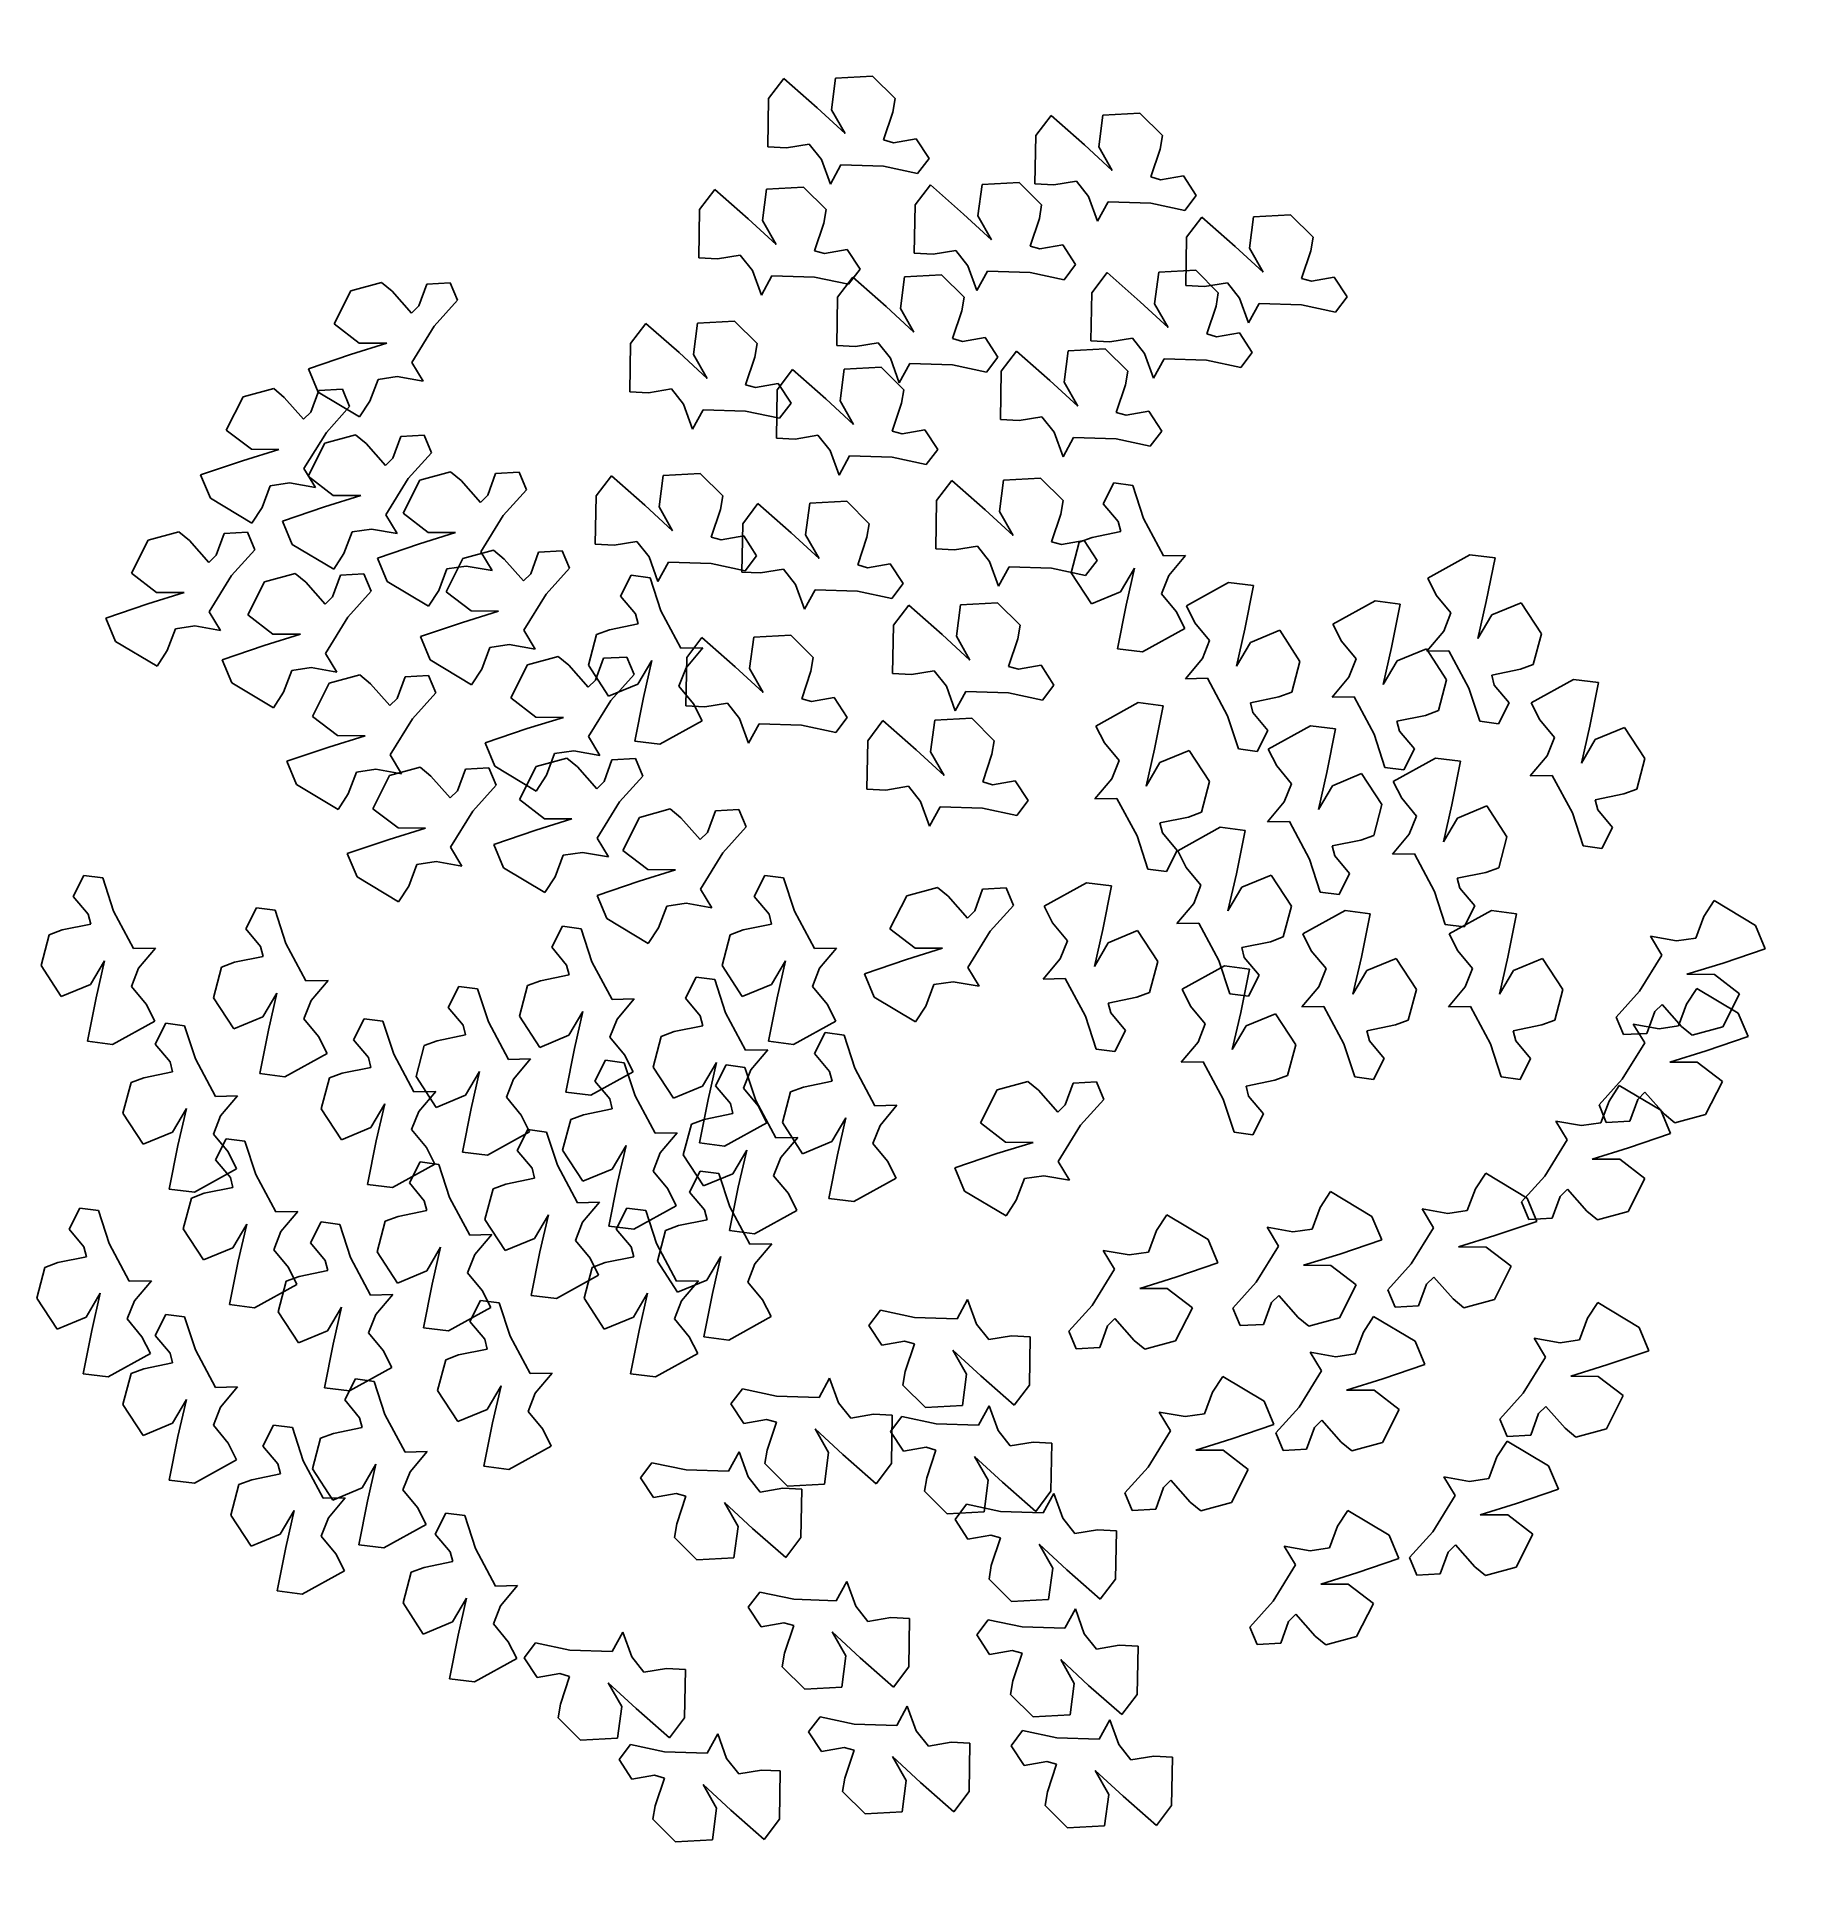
# Model space of a CAD drawing. Extents: x -1.56 to 1.95, y -2.38 to 1.31.
import ezdxf

# ---------------------------------------------------------------- set-up
doc = ezdxf.new("R2010")
doc.units = 0
doc.header["$MEASUREMENT"] = 0
doc.layers.get('0').update_dxf_attribs({"linetype": 'CONTINUOUS'})

# ---------------------------------------------------------------- blocks, each defined once
blk = doc.blocks.new('BRANCHS', base_point=(1.4853, 0.588))
for p, q in [((1.5146, 0.6522), (1.4864, 0.6366)), ((1.5313, 0.6501), (1.5146, 0.6522)), ((1.5255, 0.6211), (1.5313, 0.6501)), ((1.4864, 0.6366), (1.4921, 0.6254)), ((1.4921, 0.6254), (1.5019, 0.6135)), ((1.5199, 0.5964), (1.5255, 0.6211)), ((1.5487, 0.6203), (1.5292, 0.6122)), ((1.5622, 0.5996), (1.5487, 0.6203)), ((1.5019, 0.6135), (1.4971, 0.6014)), ((1.5292, 0.6122), (1.5199, 0.5964)), ((1.4971, 0.6014), (1.4858, 0.588)), ((1.5568, 0.5791), (1.5622, 0.5996)), ((1.4858, 0.588), (1.5005, 0.5883)), ((1.5005, 0.5883), (1.5139, 0.5633)), ((1.5482, 0.5759), (1.5568, 0.5791)), ((1.5291, 0.572), (1.5482, 0.5759)), ((1.5308, 0.5654), (1.5291, 0.572)), ((1.5139, 0.5633), (1.5211, 0.5412)), ((1.5407, 0.5536), (1.5308, 0.5654)), ((1.5336, 0.5396), (1.5407, 0.5536)), ((1.5211, 0.5412), (1.5336, 0.5396))]:
    blk.add_line(p, q)

msp = doc.modelspace()

# ---------------------------------------------------------------- block references
at = {"xscale": 3, "yscale": 3, "zscale": 3}
for p, rotation in [((0.0316, 1.0093), 59.99999999999999), ((0.5663, 0.9353), 59.99999999999999), ((-0.1065, 0.7875), 59.99999999999999), ((0.3248, 0.7968), 59.99999999999999), ((0.8681, 0.7321), 59.99999999999999), ((-0.7817, 0.6151), 120), ((0.1696, 0.6119), 59.99999999999999), ((0.6783, 0.6212), 59.99999999999999), ((-0.2445, 0.5196), 59.99999999999999), ((0.4972, 0.464), 59.99999999999999), ((0.0489, 0.4271), 59.99999999999999), ((-0.9975, 0.4026), 120), ((-0.8336, 0.3103), 120), ((-0.6438, 0.2363), 120), ((-0.3134, 0.2146), 59.99999999999999), ((0.3679, 0.2053), 59.99999999999999), ((-0.0202, 0.1591), 59.99999999999999), ((0.7448, 0.2678), 180), ((-1.1871, 0.1163), 120), ((-0.5577, 0.0792), 120), ((-0.9543, 0.033), 120), ((-0.2211, 0.0831), 180), ((0.2816, -0.0441), 59.99999999999999), ((-0.1322, -0.1088), 59.99999999999999), ((-0.4282, -0.1333), 120), ((-0.8249, -0.1702), 120), ((0.23, -0.275), 59.99999999999999), ((-0.411, -0.3365), 120), ((-0.7041, -0.3549), 120), ((-0.204, -0.4383), 120), ((0.3307, -0.5952), 120), ((-1.3164, -0.5175), 180), ((0.0463, -0.5175), 180), ((1.6728, -0.4925), 299.9999999999999), ((-0.9714, -0.5822), 180), ((-0.359, -0.6191), 180), ((-0.0916, -0.7209), 180), ((1.6384, -0.6681), 299.9999999999999), ((-0.5661, -0.7393), 180), ((-0.7557, -0.804), 180), ((-1.1525, -0.8131), 180), ((0.1671, -0.8318), 180), ((0.5118, -0.9833), 120), ((-0.2727, -0.8871), 180), ((-0.0313, -0.8964), 180), ((1.4832, -0.8621), 299.9999999999999), ((-0.4281, -1.0258), 180), ((-1.0318, -1.0443), 180), ((-0.6437, -1.0905), 180), ((1.2158, -1.0377), 299.9999999999999), ((-0.0831, -1.1089), 180), ((0.9054, -1.0746), 299.9999999999999), ((0.5777, -1.1208), 299.9999999999999), ((-1.3249, -1.1828), 180), ((-0.842, -1.2105), 180), ((-0.2298, -1.1828), 180), ((0.3078, -1.2192), 240), ((1.4401, -1.2964), 299.9999999999999), ((-1.1525, -1.3953), 180), ((-0.5229, -1.3677), 180), ((0.9916, -1.3242), 299.9999999999999), ((0.0317, -1.3763), 240), ((0.351, -1.4317), 240), ((0.6897, -1.4442), 299.9999999999999), ((-0.7731, -1.5246), 180), ((-0.9368, -1.6171), 180), ((-0.1494, -1.5241), 240), ((1.259, -1.5736), 299.9999999999999), ((0.4802, -1.6073), 240), ((0.9399, -1.7123), 299.9999999999999), ((-0.592, -1.7927), 180), ((0.0663, -1.7829), 240), ((0.5234, -1.8382), 240), ((-0.3822, -1.8845), 240), ((0.1871, -2.0323), 240), ((0.5924, -2.06), 240), ((-0.1924, -2.0878), 240)]:
    msp.add_blockref('BRANCHS', p, dxfattribs=dict(at, rotation=rotation))
for p in [(1.2244, 0.0766), (0.7414, 0.0213), (1.0348, -0.0156), (1.4314, -0.1728), (0.5603, -0.219), (0.9053, -0.2652), (1.1555, -0.3299), (0.7242, -0.4684), (0.4568, -0.5793), (0.9744, -0.6349), (1.2675, -0.6349), (0.7329, -0.7456)]:
    msp.add_blockref('BRANCHS', p, dxfattribs=at)

doc.saveas('drawing.dxf')
